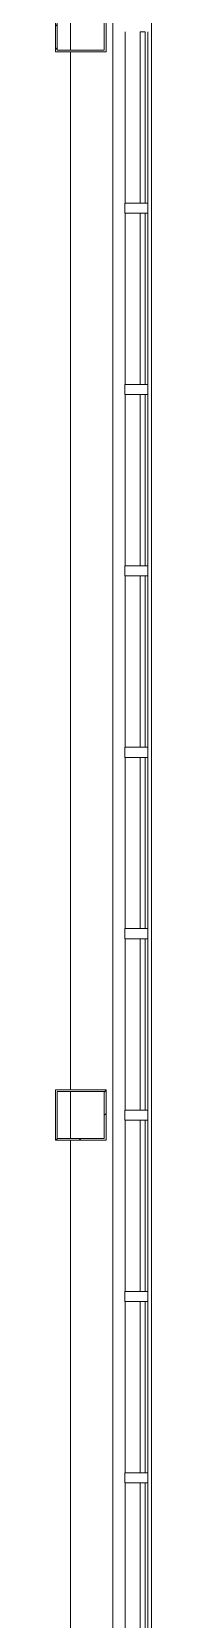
# Model space of a CAD drawing. Header units: inches. Extents: x -430 to 361, y -510 to 778.
# Drawn here: x 306.5 to 325.5, y -26.1 to 289 of the extents above; entities that cross this region are included whole.
import ezdxf

# ---------------------------------------------------------------- set-up
doc = ezdxf.new("R2010")
doc.units = ezdxf.units.IN
doc.header["$MEASUREMENT"] = 0
doc.layers.get('0').update_dxf_attribs({"color": 8})
for name, color, linetype, lineweight in [('A-GLAZ-CURT', 8, 'Continuous', 9), ('A-GLAZ-CWMG', 8, 'Continuous', 9), ('A-WALL', 8, 'Continuous', 13), ('S-COLS', 8, 'Continuous', 9)]:
    doc.layers.add(name, color=color, linetype=linetype, lineweight=lineweight)

# ---------------------------------------------------------------- blocks, each defined once
blk = doc.blocks.new('HSS-Hollow Structural Section-Column - HSS10X10X3_8-1292112-Test Fit - First Floor Plan')
at = {"layer": 'S-COLS'}
h = blk.add_hatch(dxfattribs=at)
h.set_pattern_fill('FP_6', color=256, style=0, pattern_type=2)
h.set_pattern_definition([(315, (-289.956, 311.513), (9.5035, 9.5035), []), (315, (-275.556, 311.513), (9.5035, 9.5035), [])])
h.paths.add_polyline_path([(-5, 2), (-5, -5), (5, -5), (5, 5), (-5, 5)], flags=0)
h.paths.add_polyline_path([(-4.65, 4.65), (4.65, 4.65), (4.65, -4.65), (-4.65, -4.65), (-4.65, 2)], flags=0)
for p, q in [((5, 5), (-5, 5)), ((-5, 5), (-5, -5)), ((-4.65, -4.65), (-4.65, 4.65)), ((-4.65, 4.65), (4.65, 4.65)), ((4.65, 4.65), (4.65, -4.65)), ((5, -5), (5, 5)), ((-5, -5), (5, -5)), ((4.65, -4.65), (-4.65, -4.65))]:
    blk.add_line(p, q, dxfattribs=at)
blk = doc.blocks.new('HSS-Hollow Structural Section-Column - HSS10X10X3_8-762142-Test Fit - First Floor Plan')
at = {"layer": 'S-COLS'}
h = blk.add_hatch(dxfattribs=at)
h.set_pattern_fill('FP_12', color=256, style=0, pattern_type=2)
h.set_pattern_definition([(315, (-73.956, 311.513), (9.5035, 9.5035), []), (315, (-59.556, 311.513), (9.5035, 9.5035), [])])
h.paths.add_polyline_path([(-5, -2.99), (-5, -5), (5, -5), (5, 5), (-5, 5), (-5, 2)], flags=0)
h.paths.add_polyline_path([(-4.65, -2.99), (-4.65, 4.65), (4.65, 4.65), (4.65, -4.65), (-4.65, -4.65)], flags=0)
for p, q in [((5, 5), (-5, 5)), ((-5, 5), (-5, -5)), ((-4.65, -4.65), (-4.65, 4.65)), ((-4.65, 4.65), (4.65, 4.65)), ((4.65, 4.65), (4.65, -4.65)), ((5, -5), (5, 5)), ((-5, -5), (5, -5)), ((4.65, -4.65), (-4.65, -4.65))]:
    blk.add_line(p, q, dxfattribs=at)
blk = doc.blocks.new('System Panel - Glazed-1559434-Test Fit - First Floor Plan')
at = {"layer": 'A-GLAZ-CURT'}
for p, q in [((17, 1.75), (-17, 1.75)), ((-17, 1.75), (-17, 0.75)), ((-17, 0.75), (17, 0.75)), ((17, 0.75), (17, 1.75))]:
    blk.add_line(p, q, dxfattribs=at)
blk = doc.blocks.new('Rectangular Mullion - 2_ x 4_5_ rectangular-866089-Test Fit - First Floor Plan')
at = {"layer": 'A-GLAZ-CWMG'}
for p, q in [((112.51, 585.21), (78.51, 585.21)), ((112.51, 580.71), (78.51, 580.71))]:
    blk.add_line(p, q, dxfattribs=at)
blk = doc.blocks.new('Rectangular Mullion - 2_ x 4_5_ rectangular-1559432-Test Fit - First Floor Plan')
at = {"layer": 'A-GLAZ-CWMG'}
for p, q in [((-1, 2.25), (1, 2.25)), ((-1, -2.25), (-1, 2.25)), ((1, 2.25), (1, -2.25)), ((1, -2.25), (-1, -2.25))]:
    blk.add_line(p, q, dxfattribs=at)
blk = doc.blocks.new('Hecht_PAD_AA-Arch_detached_rvt-1-Test Fit - First Floor Plan')
at = {"layer": 'A-WALL'}
for p, q in [((317.89, -458.04), (317.89, 431.96)), ((317.89, 431.96), (317.89, -466.42)), ((325.51, 431.96), (325.51, -474.04)), ((309.51, 285.3), (309.51, 294.61)), ((309.51, 78.96), (309.51, 284.96)), ((309.51, 69.3), (309.51, 78.61)), ((309.51, -188.04), (309.51, 68.96))]:
    blk.add_line(p, q, dxfattribs=at)
for name, p, rotation in [('HSS-Hollow Structural Section-Column - HSS10X10X3_8-1292112-Test Fit - First Floor Plan', (311.51, 289.96), 89.99999999999993), ('Rectangular Mullion - 2_ x 4_5_ rectangular-866089-Test Fit - First Floor Plan', (-260.44, 367.47), 270), ('System Panel - Glazed-1559434-Test Fit - First Floor Plan', (322.51, 271.96), 269.9999999999999), ('Rectangular Mullion - 2_ x 4_5_ rectangular-866089-Test Fit - First Floor Plan', (-260.44, 331.47), 270.0000000000001), ('System Panel - Glazed-1559434-Test Fit - First Floor Plan', (322.51, 235.96), 269.9999999999999), ('Rectangular Mullion - 2_ x 4_5_ rectangular-866089-Test Fit - First Floor Plan', (-260.44, 295.47), 270.0000000000001), ('System Panel - Glazed-1559434-Test Fit - First Floor Plan', (322.51, 199.96), 269.9999999999999), ('Rectangular Mullion - 2_ x 4_5_ rectangular-866089-Test Fit - First Floor Plan', (-260.44, 259.47), 270), ('System Panel - Glazed-1559434-Test Fit - First Floor Plan', (322.51, 163.96), 269.9999999999999), ('Rectangular Mullion - 2_ x 4_5_ rectangular-866089-Test Fit - First Floor Plan', (-260.44, 223.47), 270.0000000000001), ('System Panel - Glazed-1559434-Test Fit - First Floor Plan', (322.51, 127.96), 269.9999999999999), ('Rectangular Mullion - 2_ x 4_5_ rectangular-866089-Test Fit - First Floor Plan', (-260.44, 187.47), 270), ('System Panel - Glazed-1559434-Test Fit - First Floor Plan', (322.51, 91.96), 269.9999999999999), ('HSS-Hollow Structural Section-Column - HSS10X10X3_8-762142-Test Fit - First Floor Plan', (311.51, 73.96), 89.99999999999993), ('Rectangular Mullion - 2_ x 4_5_ rectangular-866089-Test Fit - First Floor Plan', (-260.44, 151.47), 270.0000000000001), ('System Panel - Glazed-1559434-Test Fit - First Floor Plan', (322.51, 55.96), 269.9999999999999), ('Rectangular Mullion - 2_ x 4_5_ rectangular-866089-Test Fit - First Floor Plan', (-260.44, 115.47), 270.0000000000001), ('System Panel - Glazed-1559434-Test Fit - First Floor Plan', (322.51, 19.96), 269.9999999999999), ('Rectangular Mullion - 2_ x 4_5_ rectangular-866089-Test Fit - First Floor Plan', (-260.44, 79.47), 270), ('System Panel - Glazed-1559434-Test Fit - First Floor Plan', (322.51, -16.04), 269.9999999999999)]:
    blk.add_blockref(name, p, dxfattribs=dict(rotation=rotation))
at = {"extrusion": (0, 0, -1), "rotation": 270.0000000000001}
for p in [(-322.51, 253.96), (-322.51, 217.96), (-322.51, 181.96), (-322.51, 145.96), (-322.51, 109.96), (-322.51, 73.96), (-322.51, 37.96), (-322.51, 1.96)]:
    blk.add_blockref('Rectangular Mullion - 2_ x 4_5_ rectangular-1559432-Test Fit - First Floor Plan', p, dxfattribs=at)

msp = doc.modelspace()

# ---------------------------------------------------------------- block references
msp.add_blockref('Hecht_PAD_AA-Arch_detached_rvt-1-Test Fit - First Floor Plan', (0, 0))

doc.saveas('drawing.dxf')
